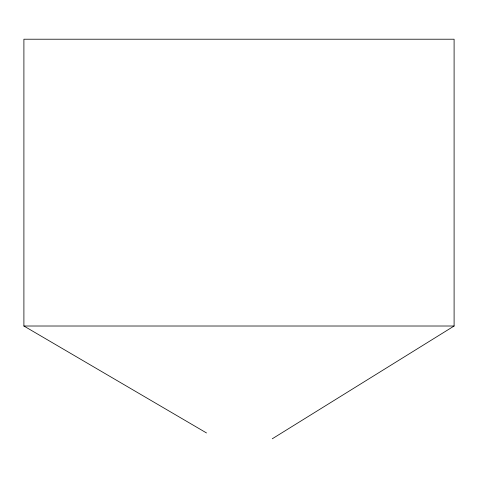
<?xml version="1.0" encoding="UTF-8"?>
<svg xmlns="http://www.w3.org/2000/svg" width="478" height="478" viewBox="0 0 478 478"><rect width="100%" height="100%" fill="white"/><g stroke="black" fill="none" stroke-linecap="round" stroke-linejoin="round"><path stroke-width="0.72" d="M272.269 438.786L454.1 326.014L454.1 39.214L23.9 39.214L23.9 326.014L206.514 432.954M23.9 326.014L454.1 326.014"/></g></svg>
